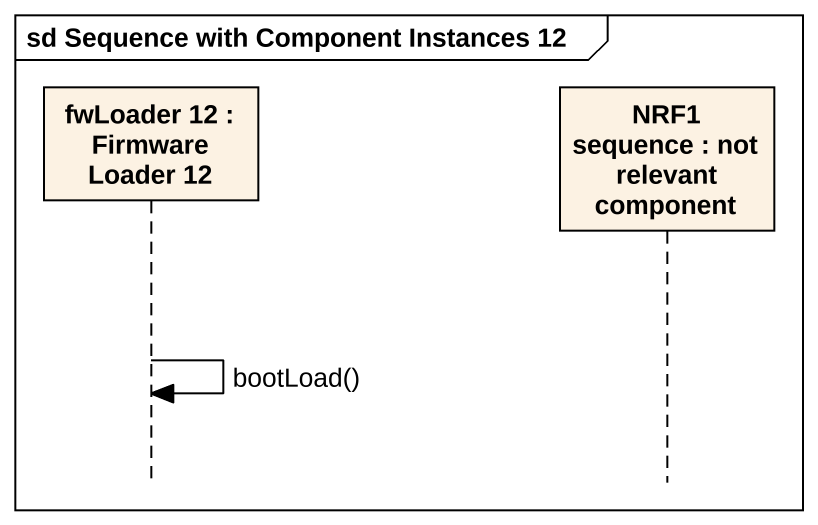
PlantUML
@startuml
mainframe sd Sequence with Component Instances 12
hide footbox
participant "fwLoader 12 : Firmware Loader 12" as fwLoader_12
participant "NRF1 sequence : not relevant component" as NRF1_sequence

fwLoader_12 -> fwLoader_12 : bootLoad()
@enduml
